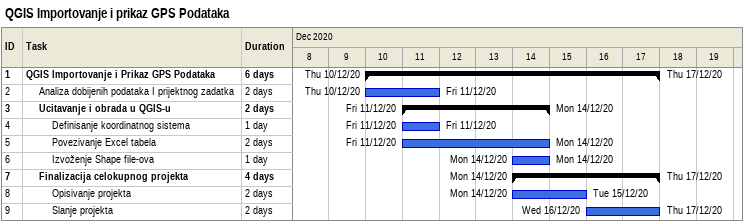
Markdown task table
QGIS Importovanje i prikaz GPS Podataka

| ID | Level | Task | Duration | Start | Finish |
|---|---|---|---|---|---|
| 1 | 1 | **QGIS Importovanje i Prikaz GPS Podataka** | 6d | 2020-12-10 | 2020-12-17 |
| 2 | 2 | Analiza dobijenih podataka I prijektnog zadatka | 2d | 2020-12-10 | 2020-12-11 |
| 3 | 2 | **Ucitavanje i obrada u QGIS-u** | 2d | 2020-12-11 | 2020-12-14 |
| 4 | 3 | Definisanje koordinatnog sistema | 1d | 2020-12-11 | 2020-12-11 |
| 5 | 3 | Povezivanje Excel tabela | 2d | 2020-12-11 | 2020-12-14 |
| 6 | 3 | Izvoženje Shape file-ova | 1d | 2020-12-14 | 2020-12-14 |
| 7 | 2 | **Finalizacija celokupnog projekta** | 4d | 2020-12-14 | 2020-12-17 |
| 8 | 3 | Opisivanje projekta | 2d | 2020-12-14 | 2020-12-15 |
| 9 | 3 | Slanje projekta | 2d | 2020-12-16 | 2020-12-17 |
